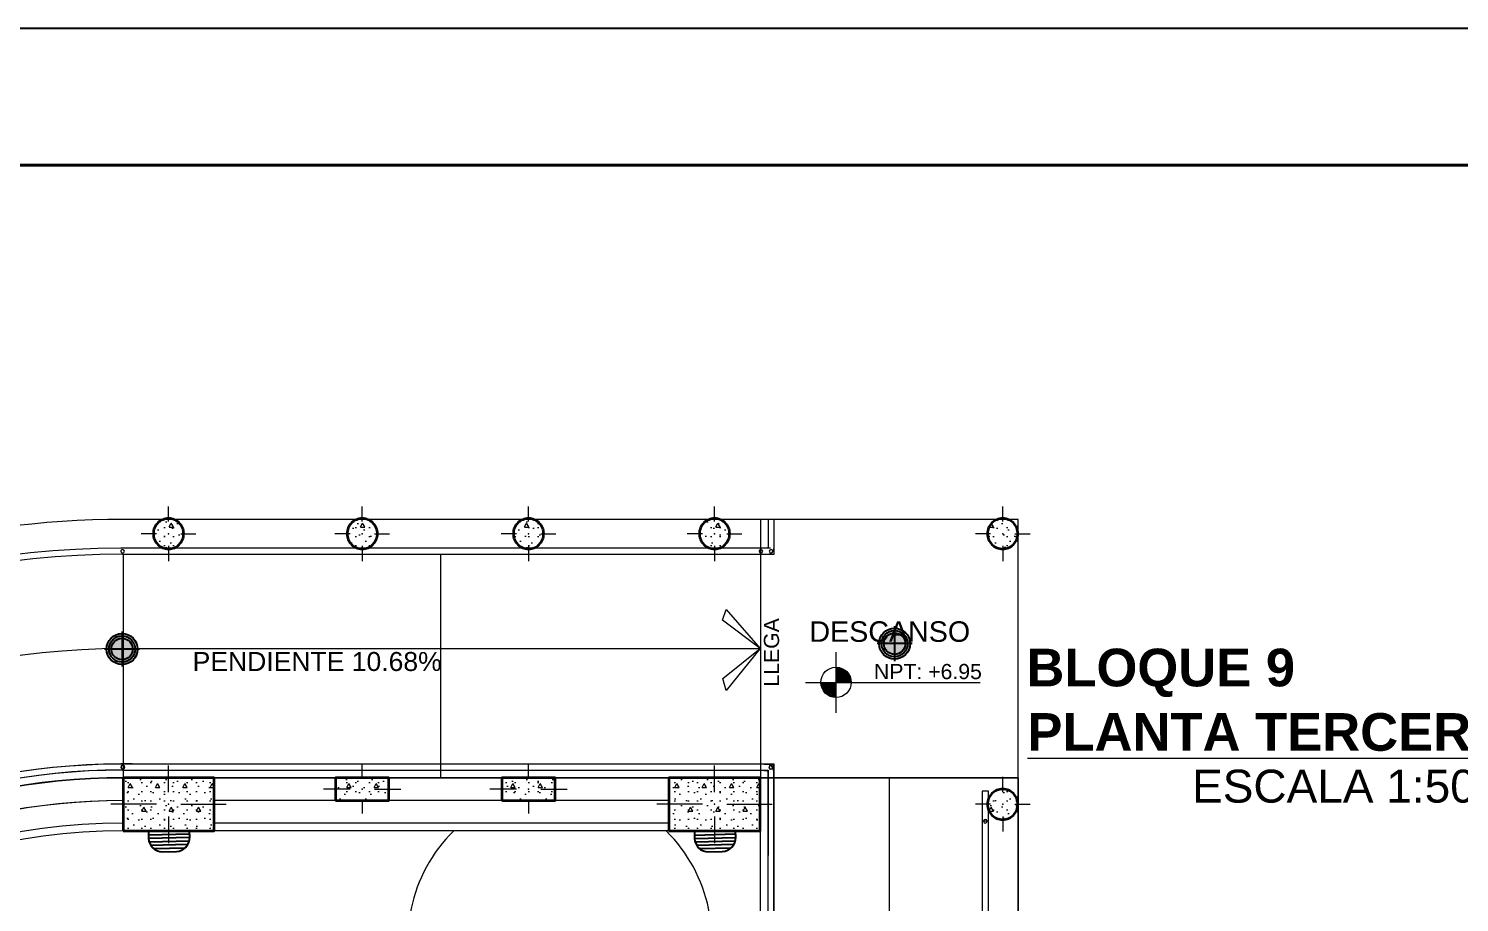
# Model space of a CAD drawing. Header units: feet. Extents: x 2 to 125, y -24 to 93.
# Drawn here: x 81.52 to 90.94, y 52.22 to 57.97 of the extents above; entities that cross this region are included whole.
import ezdxf

# ---------------------------------------------------------------- set-up
doc = ezdxf.new("R2010")
doc.units = ezdxf.units.FT
doc.header["$MEASUREMENT"] = 0
doc.set_wipeout_variables(frame=1)
doc.linetypes.add('HIDDEN2', pattern=[0.1875, 0.125, -0.0625])
doc.linetypes.add('Wipeout_Contour', pattern=[1, 0, -1])
for name, color, linetype in [('ALUMBRADO', 1, 'Continuous'), ('Dimensioning - General', 7, 'Continuous'), ('Structural - Bearing', 7, 'Continuous')]:
    doc.layers.add(name, color=color, linetype=linetype)
for name, color, linetype, lineweight in [('Annotation - Text_Pen_No__1', 7, 'Continuous', 13), ('Drawing & Figure_Pen_No__1', 7, 'Continuous', 13), ('Drawing & Figure_Pen_No__122', 9, 'Continuous', 13), ('Interior - Furniture _Pen_No__1', 7, 'Continuous', 13), ('Interior - Stair & Railing_Pen_No__1', 7, 'Continuous', 13), ('Interior - Stair & Railing_Pen_No__122', 9, 'Continuous', 13), ('Structural - Bearing_Pen_No__122', 9, 'Continuous', 13), ('Structural - Bearing_Pen_No__21', 7, 'Continuous', 35), ('TOMACORRIENTE', 5, 'HIDDEN2', 30)]:
    doc.layers.add(name, color=color, linetype=linetype, lineweight=lineweight)
for name, color, linetype, lineweight, true_color in [('Annotation - Text_Pen_No__167', 7, 'Continuous', 13, 0x6a6a6a), ('Dimensioning - General_Pen_No__167', 7, 'Continuous', 13, 0x6a6a6a), ('Drawing & Figure_Pen_No__167', 7, 'Continuous', 13, 0x6a6a6a), ('Structural - Bearing_Pen_No__167', 7, 'Continuous', 13, 0x6a6a6a)]:
    doc.layers.add(name, color=color, linetype=linetype, lineweight=lineweight, true_color=true_color)
doc.styles.add('GENERATED_STYLE_1', font='arial.ttf')
doc.styles.add('GENERATED_STYLE_2', font='arialbd.ttf')
pattern_1 = [(0, (34.1127, 49.8555), (0, 0.3117692), [0.03, -0.15]), (0, (34.2027, 50.01138), (0, 0.3117692), [0.03, -0.15]), (60, (34.1127, 49.8555), (-0.27, 0.1558846), [0.03, -0.15]), (60, (34.2927, 49.8555), (-0.27, 0.1558846), [0.03, -0.15]), (120, (34.1427, 49.8555), (0.27, 0.1558846), [0.03, -0.15]), (120, (34.3227, 49.8555), (0.27, 0.1558846), [0.03, -0.15]), (0, (34.11271, 49.8855), (0, 0.06), [0, -0.06, 0, -0.09]), (45, (34.14271, 49.8855), (-0.04242641, 0.04242641), [0, -0.045, 0, -0.075])]

# ---------------------------------------------------------------- blocks, each defined once
blk = doc.blocks.new('Level Dimension_8', base_point=(52.7225, 3.8095))
at = {"layer": 'Dimensioning - General_Pen_No__167', "linetype": 'Continuous', "lineweight": 13, "true_color": 0x6a6a6a}
for points in [[(52.7225, 3.8095), (52.8225, 3.8095), (52.8149, 3.8478), (52.7933, 3.8802), (52.7608, 3.9019), (52.7225, 3.9095)], [(52.7225, 3.8095), (52.6225, 3.8095), (52.6302, 3.7712), (52.6518, 3.7388), (52.6843, 3.7171), (52.7225, 3.7095)]]:
    blk.add_hatch(color=251, dxfattribs=at).paths.add_polyline_path(points)
at = {"layer": 'Dimensioning - General_Pen_No__167', "color": 251, "linetype": 'Continuous', "lineweight": 13, "true_color": 0x6a6a6a}
for p, q in [((52.7225, 3.6095), (52.7225, 4.0095)), ((52.5225, 3.8095), (53.6711, 3.8095))]:
    blk.add_line(p, q, dxfattribs=at)
blk.add_circle((52.7225, 3.8095), 0.1, dxfattribs=at)
at = {"layer": 'Dimensioning - General_Pen_No__167', "color": 251, "lineweight": 13, "true_color": 0x6a6a6a, "insert": (52.9725, 3.8295), "char_height": 0.1, "attachment_point": 7, "style": 'GENERATED_STYLE_1'}
blk.add_mtext('\\A1;NPT: +6.95', dxfattribs=at)
blk = doc.blocks.new('LED PASILLO')
at = {"layer": 'ALUMBRADO'}
h = blk.add_hatch(color=202, dxfattribs=at)
h.dxf.hatch_style = 1
edge = h.paths.add_edge_path()
edge.add_line((0, 0.138), (0, -0.138))
edge.add_line((-0.138, 0), (0.138, 0))
edge = h.paths.add_edge_path()
edge.add_line((0, 0), (0, 0.085))
edge.add_arc((0, 0), 0.0845, 90, 180)
edge.add_line((-0.085, 0), (0, 0))
edge = h.paths.add_edge_path()
edge.add_line((0.085, 0), (0, 0))
edge.add_line((0, 0), (0, -0.085))
edge.add_arc((0, 0), 0.0845, 270, 360)
at = {"layer": 'ALUMBRADO', "color": 202}
for points in [[(0, 0.138), (0, -0.138)], [(-0.138, 0), (0.138, 0)]]:
    blk.add_lwpolyline(points, dxfattribs=at)
for radius in [0.122, 0.103, 0.0845]:
    blk.add_circle((0, 0), radius, dxfattribs=at)
blk = doc.blocks.new('LUM PARED 20 W')
at = {"layer": 'ALUMBRADO', "color": 6}
blk.add_lwpolyline([(-0.05, -0.15), (0.05, -0.15, 0.414214), (0.15, -0.05), (0.15, 0), (-0.15, 0), (-0.15, -0.05, 0.414214)], format="xyb", close=True, dxfattribs=at)
for points in [[(-0.15, -0.025), (0.15, -0.025)], [(-0.15, -0.05), (0.15, -0.05)], [(-0.147, -0.075), (0.147, -0.075)], [(-0.137, -0.1), (0.137, -0.1)], [(-0.116, -0.125), (0.116, -0.125)]]:
    blk.add_lwpolyline(points, dxfattribs=at)

msp = doc.modelspace()

# ---------------------------------------------------------------- hatches: boundary and pattern name
at = {"layer": 'Structural - Bearing_Pen_No__122', "linetype": 'Continuous', "lineweight": 13}
h = msp.add_hatch(dxfattribs=at)
h.set_pattern_fill('STRUCTURAL_CONCRETE', color=9, style=0, pattern_type=2)
h.set_pattern_definition(pattern_1)
h.paths.add_polyline_path([(82.3397, 54.6439, 0.414214), (82.4397, 54.5439, 0.414214), (82.5397, 54.6439, 0.414214), (82.4397, 54.7439, 0.414214)])
h = msp.add_hatch(dxfattribs=at)
h.set_pattern_fill('STRUCTURAL_CONCRETE', color=9, style=0, pattern_type=2)
h.set_pattern_definition(pattern_1)
h.paths.add_polyline_path([(83.6153, 54.6439, 0.414214), (83.7153, 54.5439, 0.414214), (83.8153, 54.6439, 0.414214), (83.7153, 54.7439, 0.414214)])
h = msp.add_hatch(dxfattribs=at)
h.set_pattern_fill('STRUCTURAL_CONCRETE', color=9, style=0, pattern_type=2)
h.set_pattern_definition(pattern_1)
h.paths.add_polyline_path([(84.7103, 54.6439, 0.414214), (84.8103, 54.5439, 0.414214), (84.9103, 54.6439, 0.414214), (84.8103, 54.7439, 0.414214)])
h = msp.add_hatch(dxfattribs=at)
h.set_pattern_fill('STRUCTURAL_CONCRETE', color=9, style=0, pattern_type=2)
h.set_pattern_definition(pattern_1)
h.paths.add_polyline_path([(85.9353, 54.6439, 0.414214), (86.0353, 54.5439, 0.414214), (86.1353, 54.6439, 0.414214), (86.0353, 54.7439, 0.414214)])
h = msp.add_hatch(dxfattribs=at)
h.set_pattern_fill('STRUCTURAL_CONCRETE', color=9, style=0, pattern_type=2)
h.set_pattern_definition(pattern_1)
h.paths.add_polyline_path([(87.8328, 54.6439, 0.414214), (87.9328, 54.5439, 0.414214), (88.0328, 54.6439, 0.414214), (87.9328, 54.7439, 0.414214)])
h = msp.add_hatch(dxfattribs=at)
h.set_pattern_fill('STRUCTURAL_CONCRETE', color=9, style=0, pattern_type=2)
h.set_pattern_definition(pattern_1)
h.paths.add_polyline_path([(87.8328, 52.8624, 0.414214), (87.9328, 52.7624, 0.414214), (88.0328, 52.8624, 0.414214), (87.9328, 52.9624, 0.414214)])

# ---------------------------------------------------------------- linework, layer by layer
msp.add_lwpolyline([(71.7929, 27.4691), (114.7929, 27.4691), (114.7929, 57.9691), (71.7929, 57.9691)], close=True)
msp.add_lwpolyline([(71.7929, 27.4691), (114.7929, 27.4691), (114.7929, 57.9691), (71.7929, 57.9691)], close=True)
at = {"lineweight": 40}
msp.add_lwpolyline([(72.6929, 28.3691), (113.8929, 28.3691), (113.8929, 57.0691), (72.6929, 57.0691)], close=True, dxfattribs=at)
at = {"layer": 'Drawing & Figure_Pen_No__1', "color": 7, "linetype": 'Continuous', "lineweight": 13}
msp.add_lwpolyline([(88.0353, 54.7374), (82.1407, 54.7374, 1.000452), (82.1407, 42.6874), (88.0353, 42.6874)], format="xyb", close=True, dxfattribs=at)
at = {"layer": 'Drawing & Figure_Pen_No__122', "color": 9, "linetype": 'Continuous', "lineweight": 13}
msp.add_arc((85.0169, 51.9726), 1, 134.37614, 45.62386, dxfattribs=at)
at = {"layer": 'Drawing & Figure_Pen_No__167', "color": 251, "linetype": 'Continuous', "lineweight": 13, "true_color": 0x6a6a6a}
for p, q in [((82.1412, 54.5081), (82.1403, 53.0374)), ((84.2315, 54.5081), (84.2315, 53.0374)), ((82.1353, 53.8874), (86.3353, 53.8874)), ((87.1853, 53.0374), (87.1853, 44.3874))]:
    msp.add_line(p, q, dxfattribs=at)
msp.add_arc((82.1577, 48.7124), 5.1751, 90.24761, 269.80078, dxfattribs=at)
at = {"layer": 'Interior - Furniture _Pen_No__1', "color": 7, "linetype": 'Continuous', "lineweight": 13}
for p, q in [((88.0353, 53.0374), (86.3353, 53.0374)), ((86.3353, 53.0374), (86.3353, 44.3874)), ((88.0353, 53.0374), (88.0353, 44.3874))]:
    msp.add_line(p, q, dxfattribs=at)
at = {"layer": 'Interior - Stair & Railing_Pen_No__1', "color": 7, "linetype": 'Continuous', "lineweight": 13}
for p, q in [((82.1374, 54.5481), (82.1249, 54.548)), ((82.1625, 54.5481), (82.1375, 54.5481)), ((82.1875, 54.5481), (82.1625, 54.5481)), ((82.2, 54.5481), (82.1875, 54.5481)), ((86.3653, 54.5481), (82.2, 54.5481))]:
    msp.add_line(p, q, dxfattribs=at)
msp.add_lwpolyline([(85.7353, 44.5374), (84.6353, 44.5374), (82.1393, 44.536, -1), (82.1393, 52.8888), (86.3353, 52.8888), (86.3353, 53.0374), (82.1403, 53.0374, 0.414993), (77.8153, 48.7124, 0.413351), (82.1403, 44.3874), (85.7353, 44.3874)], format="xyb", close=True, dxfattribs=at)
msp.add_arc((82.138, 48.7166), 5.8315, 90.12888, 269.40029, dxfattribs=at)
at = {"layer": 'Interior - Stair & Railing_Pen_No__122', "color": 9, "linetype": 'Continuous', "lineweight": 13}
for p, q in [((86.3874, 54.7374), (86.3874, 54.5929)), ((86.3874, 54.7374), (86.3874, 54.5929)), ((86.3874, 54.7374), (86.3874, 54.5929)), ((86.4274, 54.7374), (86.3874, 54.7374)), ((86.3874, 54.7374), (86.3874, 54.5965)), ((86.4274, 54.7374), (86.3874, 54.7374)), ((86.4274, 54.5929), (86.4274, 54.7374)), ((86.4274, 54.5929), (86.4274, 54.7374)), ((86.4274, 54.5929), (86.4274, 54.7374)), ((86.4274, 54.5965), (86.4274, 54.7374)), ((86.3874, 54.5548), (86.387, 54.5522)), ((86.3874, 54.5965), (86.3874, 54.58)), ((86.3874, 54.5929), (86.3874, 54.58)), ((86.3874, 54.5929), (86.3874, 54.58)), ((86.3874, 54.5929), (86.3874, 54.58)), ((86.3874, 54.58), (86.3874, 54.5762)), ((86.3874, 54.58), (86.3874, 54.5762)), ((86.3874, 54.58), (86.3874, 54.5762)), ((86.3874, 54.58), (86.3874, 54.5762)), ((86.3874, 54.5762), (86.3874, 54.554)), ((86.3874, 54.5762), (86.3874, 54.554)), ((86.3874, 54.5762), (86.3874, 54.554)), ((86.3874, 54.5762), (86.3874, 54.5548)), ((86.3874, 54.5548), (86.3874, 54.5548)), ((86.3874, 54.554), (86.3874, 54.5481)), ((86.3874, 54.554), (86.3874, 54.5481)), ((86.3874, 54.554), (86.3874, 54.5481)), ((86.4274, 54.58), (86.4274, 54.5965)), ((86.4274, 54.58), (86.4274, 54.5929)), ((86.4274, 54.58), (86.4274, 54.5929)), ((86.4274, 54.58), (86.4274, 54.5929)), ((86.4274, 54.5762), (86.4274, 54.58)), ((86.4274, 54.5762), (86.4274, 54.58)), ((86.4274, 54.5762), (86.4274, 54.58)), ((86.4274, 54.5762), (86.4274, 54.58)), ((86.4274, 54.554), (86.4274, 54.5762)), ((86.4274, 54.554), (86.4274, 54.5762)), ((86.4274, 54.554), (86.4274, 54.5762)), ((86.4274, 54.5521), (86.4274, 54.5762)), ((86.4274, 54.5081), (86.4274, 54.554)), ((86.4274, 54.5081), (86.4274, 54.554)), ((86.4274, 54.5081), (86.4274, 54.554)), ((82.1374, 54.5481), (82.1249, 54.5481)), ((82.1249, 54.5481), (82.1249, 54.5481)), ((82.1374, 54.5481), (82.1249, 54.5481)), ((82.1249, 54.5481), (82.1249, 54.5481)), ((82.1374, 54.5481), (82.1249, 54.5481)), ((82.1249, 54.5481), (82.1249, 54.5481)), ((82.1374, 54.5481), (82.1249, 54.5481)), ((82.1249, 54.5481), (82.1249, 54.5481)), ((82.1374, 54.5481), (82.1249, 54.548)), ((82.1374, 54.5481), (82.1249, 54.548)), ((82.1374, 54.5481), (82.1249, 54.548)), ((82.1249, 54.548), (82.1249, 54.548)), ((82.1249, 54.548), (82.1249, 54.548)), ((82.1249, 54.548), (82.1249, 54.548)), ((82.1624, 54.5481), (82.1374, 54.5481)), ((82.1624, 54.5481), (82.1374, 54.5481)), ((82.1624, 54.5481), (82.1374, 54.5481)), ((82.1624, 54.5481), (82.1374, 54.5481)), ((82.1375, 54.5481), (82.1374, 54.5481)), ((82.1375, 54.5481), (82.1374, 54.5481)), ((82.1375, 54.5481), (82.1374, 54.5481)), ((82.1375, 54.5481), (82.1374, 54.5481)), ((82.1374, 54.5081), (82.1624, 54.5081)), ((82.1374, 54.5081), (82.1624, 54.5081)), ((82.1374, 54.5081), (82.1624, 54.5081)), ((82.1374, 54.5081), (82.1624, 54.5081)), ((82.1625, 54.5481), (82.1375, 54.5481)), ((82.1625, 54.5481), (82.1375, 54.5481)), ((82.1625, 54.5481), (82.1375, 54.5481)), ((82.1376, 54.5081), (82.1376, 54.5081)), ((82.1376, 54.5081), (82.1625, 54.5081)), ((82.1376, 54.5081), (82.1376, 54.5081)), ((82.1376, 54.5081), (82.1625, 54.5081)), ((82.1376, 54.5081), (82.1376, 54.5081)), ((82.1376, 54.5081), (82.1625, 54.5081)), ((82.1376, 54.5081), (82.1376, 54.5081)), ((82.1376, 54.5081), (82.1625, 54.5081)), ((82.1874, 54.5481), (82.1624, 54.5481)), ((82.1874, 54.5481), (82.1624, 54.5481)), ((82.1874, 54.5481), (82.1624, 54.5481)), ((82.1874, 54.5481), (82.1624, 54.5481)), ((82.1624, 54.5081), (82.1874, 54.5081)), ((82.1624, 54.5081), (82.1874, 54.5081)), ((82.1624, 54.5081), (82.1874, 54.5081)), ((82.1624, 54.5081), (82.1874, 54.5081)), ((82.1875, 54.5481), (82.1625, 54.5481)), ((82.1875, 54.5481), (82.1625, 54.5481)), ((82.1875, 54.5481), (82.1625, 54.5481)), ((82.1625, 54.5081), (82.1875, 54.5081)), ((82.1625, 54.5081), (82.1875, 54.5081)), ((82.1625, 54.5081), (82.1875, 54.5081)), ((82.1625, 54.5081), (82.1875, 54.5081)), ((82.1999, 54.5481), (82.1874, 54.5481)), ((82.1999, 54.5481), (82.1874, 54.5481)), ((82.1999, 54.5481), (82.1874, 54.5481)), ((82.1999, 54.5481), (82.1874, 54.5481)), ((82.1874, 54.5081), (82.1999, 54.5081)), ((82.1874, 54.5081), (82.1999, 54.5081)), ((82.1874, 54.5081), (82.1999, 54.5081)), ((82.1874, 54.5081), (82.1999, 54.5081)), ((82.2, 54.5481), (82.1875, 54.5481)), ((82.2, 54.5481), (82.1875, 54.5481)), ((82.2, 54.5481), (82.1875, 54.5481)), ((82.1875, 54.5481), (82.1875, 54.5481)), ((82.1875, 54.5081), (82.2, 54.5081)), ((82.1875, 54.5081), (82.2, 54.5081)), ((82.1875, 54.5081), (82.2, 54.5081)), ((82.1875, 54.5081), (82.1875, 54.5081)), ((82.1875, 54.5081), (82.2, 54.5081)), ((86.3277, 54.5481), (82.1999, 54.5481)), ((86.3277, 54.5481), (82.1999, 54.5481)), ((86.3277, 54.5481), (82.1999, 54.5481)), ((86.325, 54.5481), (82.1999, 54.5481)), ((82.1999, 54.5081), (86.3277, 54.5081)), ((82.1999, 54.5081), (86.3277, 54.5081)), ((82.1999, 54.5081), (86.3277, 54.5081)), ((82.1999, 54.5081), (86.325, 54.5081)), ((86.3874, 54.5481), (82.2, 54.5481)), ((86.3874, 54.5481), (82.2, 54.5481)), ((86.3874, 54.5481), (82.2, 54.5481)), ((82.2, 54.5081), (86.3944, 54.5081)), ((82.2, 54.5081), (86.3944, 54.5081)), ((82.2, 54.5081), (86.3944, 54.5081)), ((82.2, 54.5081), (86.3653, 54.5081)), ((86.338, 54.5481), (86.325, 54.5481)), ((86.325, 54.5081), (86.338, 54.5081)), ((86.3402, 54.5481), (86.3277, 54.5481)), ((86.3402, 54.5481), (86.3277, 54.5481)), ((86.3402, 54.5481), (86.3277, 54.5481)), ((86.3277, 54.5081), (86.3402, 54.5081)), ((86.3277, 54.5081), (86.3402, 54.5081)), ((86.3277, 54.5081), (86.3402, 54.5081)), ((86.3423, 54.5481), (86.338, 54.5481)), ((86.338, 54.5081), (86.3423, 54.5081)), ((86.3652, 54.5481), (86.3402, 54.5481)), ((86.3652, 54.5481), (86.3402, 54.5481)), ((86.3652, 54.5481), (86.3402, 54.5481)), ((86.3402, 54.5081), (86.3652, 54.5081)), ((86.3402, 54.5081), (86.3652, 54.5081)), ((86.3402, 54.5081), (86.3652, 54.5081)), ((86.3641, 54.5481), (86.3423, 54.5481)), ((86.3423, 54.5081), (86.3641, 54.5081)), ((86.3902, 54.5481), (86.3641, 54.5481)), ((86.3641, 54.5081), (86.3902, 54.5081)), ((86.3902, 54.5481), (86.3652, 54.5481)), ((86.3902, 54.5481), (86.3652, 54.5481)), ((86.3902, 54.5481), (86.3652, 54.5481)), ((86.3652, 54.5081), (86.3902, 54.5081)), ((86.3652, 54.5081), (86.3902, 54.5081)), ((86.3652, 54.5081), (86.3902, 54.5081)), ((86.3805, 54.5481), (86.3653, 54.5481)), ((86.3653, 54.5081), (86.3819, 54.5081)), ((86.3832, 54.5484), (86.3805, 54.5481)), ((86.3819, 54.5081), (86.3832, 54.5081)), ((86.3845, 54.549), (86.3832, 54.5484)), ((86.3832, 54.5081), (86.3937, 54.5095)), ((86.3857, 54.5498), (86.3845, 54.549)), ((86.3865, 54.551), (86.3857, 54.5498)), ((86.387, 54.5522), (86.3865, 54.551)), ((86.4027, 54.5481), (86.3902, 54.5481)), ((86.4027, 54.5481), (86.3902, 54.5481)), ((86.4027, 54.5481), (86.3902, 54.5481)), ((86.4032, 54.5481), (86.3902, 54.5481)), ((86.3902, 54.5081), (86.4027, 54.5081)), ((86.3902, 54.5081), (86.4027, 54.5081)), ((86.3902, 54.5081), (86.4027, 54.5081)), ((86.3902, 54.5081), (86.4032, 54.5081)), ((86.3937, 54.5095), (86.4047, 54.514)), ((86.3944, 54.5081), (86.4074, 54.5081)), ((86.3944, 54.5081), (86.4074, 54.5081)), ((86.3944, 54.5081), (86.4074, 54.5081)), ((86.4047, 54.514), (86.4141, 54.5212)), ((86.4074, 54.5081), (86.4274, 54.5081)), ((86.4074, 54.5081), (86.4274, 54.5081)), ((86.4074, 54.5081), (86.4274, 54.5081)), ((86.4141, 54.5212), (86.4214, 54.5307)), ((86.4214, 54.5307), (86.4249, 54.5391)), ((86.4249, 54.5391), (86.426, 54.5417)), ((86.426, 54.5417), (86.4274, 54.5521)), ((82.1374, 53.128), (82.1249, 53.128)), ((82.1249, 53.128), (82.1249, 53.128)), ((82.1374, 53.128), (82.1249, 53.128)), ((82.1249, 53.128), (82.1249, 53.128)), ((82.1374, 53.128), (82.1249, 53.128)), ((82.1249, 53.128), (82.1249, 53.128)), ((82.1374, 53.128), (82.1249, 53.128)), ((82.1249, 53.128), (82.1249, 53.128)), ((82.1403, 53.1274), (82.1278, 53.1274)), ((82.1278, 53.1274), (82.1278, 53.1274)), ((82.1403, 53.1274), (82.1278, 53.1274)), ((82.1278, 53.1274), (82.1278, 53.1274)), ((82.1403, 53.1274), (82.1278, 53.1274)), ((82.1278, 53.1274), (82.1278, 53.1274)), ((82.1403, 53.1274), (82.1278, 53.1274)), ((82.1278, 53.1274), (82.1278, 53.1274)), ((82.1624, 53.128), (82.1374, 53.128)), ((82.1374, 53.128), (82.1374, 53.128)), ((82.1624, 53.128), (82.1374, 53.128)), ((82.1374, 53.128), (82.1374, 53.128)), ((82.1624, 53.128), (82.1374, 53.128)), ((82.1374, 53.128), (82.1374, 53.128)), ((82.1624, 53.128), (82.1374, 53.128)), ((82.1374, 53.128), (82.1374, 53.128)), ((82.1374, 53.088), (82.1374, 53.088)), ((82.1374, 53.088), (82.1624, 53.088)), ((82.1374, 53.088), (82.1374, 53.088)), ((82.1374, 53.088), (82.1624, 53.088)), ((82.1374, 53.088), (82.1374, 53.088)), ((82.1374, 53.088), (82.1624, 53.088)), ((82.1374, 53.088), (82.1374, 53.088)), ((82.1374, 53.088), (82.1624, 53.088)), ((82.1653, 53.1274), (82.1403, 53.1274)), ((82.1403, 53.1274), (82.1403, 53.1274)), ((82.1653, 53.1274), (82.1403, 53.1274)), ((82.1403, 53.1274), (82.1403, 53.1274)), ((82.1653, 53.1274), (82.1403, 53.1274)), ((82.1403, 53.1274), (82.1403, 53.1274)), ((82.1653, 53.1274), (82.1403, 53.1274)), ((82.1403, 53.1274), (82.1403, 53.1274)), ((82.1403, 53.0874), (82.1403, 53.0874)), ((82.1403, 53.0874), (82.1403, 53.0874)), ((82.1403, 53.0874), (82.1653, 53.0874)), ((82.1403, 53.0874), (82.1403, 53.0874)), ((82.1403, 53.0874), (82.1403, 53.0874)), ((82.1403, 53.0874), (82.1653, 53.0874)), ((82.1403, 53.0874), (82.1403, 53.0874)), ((82.1403, 53.0874), (82.1403, 53.0874)), ((82.1403, 53.0874), (82.1653, 53.0874)), ((82.1403, 53.0874), (82.1403, 53.0874)), ((82.1403, 53.0874), (82.1403, 53.0874)), ((82.1403, 53.0874), (82.1653, 53.0874)), ((82.1874, 53.128), (82.1624, 53.128)), ((82.1874, 53.128), (82.1624, 53.128)), ((82.1874, 53.128), (82.1624, 53.128)), ((82.1874, 53.128), (82.1624, 53.128)), ((82.1624, 53.088), (82.1874, 53.088)), ((82.1624, 53.088), (82.1874, 53.088)), ((82.1624, 53.088), (82.1874, 53.088)), ((82.1624, 53.088), (82.1874, 53.088)), ((82.1903, 53.1274), (82.1653, 53.1274)), ((82.1903, 53.1274), (82.1653, 53.1274)), ((82.1903, 53.1274), (82.1653, 53.1274)), ((82.1903, 53.1274), (82.1653, 53.1274)), ((82.1653, 53.0874), (82.1903, 53.0874)), ((82.1653, 53.0874), (82.1903, 53.0874)), ((82.1653, 53.0874), (82.1903, 53.0874)), ((82.1653, 53.0874), (82.1903, 53.0874)), ((82.1999, 53.128), (82.1874, 53.128)), ((82.1999, 53.128), (82.1874, 53.128)), ((82.1999, 53.128), (82.1874, 53.128)), ((82.1999, 53.128), (82.1874, 53.128)), ((82.1874, 53.088), (82.1999, 53.088)), ((82.1874, 53.088), (82.1999, 53.088)), ((82.1874, 53.088), (82.1999, 53.088)), ((82.1874, 53.088), (82.1999, 53.088)), ((82.2028, 53.1274), (82.1903, 53.1274)), ((82.2028, 53.1274), (82.1903, 53.1274)), ((82.2028, 53.1274), (82.1903, 53.1274)), ((82.2028, 53.1274), (82.1903, 53.1274)), ((82.1903, 53.0874), (82.2028, 53.0874)), ((82.1903, 53.0874), (82.2028, 53.0874)), ((82.1903, 53.0874), (82.2028, 53.0874)), ((82.1903, 53.0874), (82.2028, 53.0874)), ((86.3918, 53.1252), (82.1999, 53.128)), ((86.3918, 53.1252), (82.1999, 53.128)), ((86.3918, 53.1252), (82.1999, 53.128)), ((86.3622, 53.1253), (82.1999, 53.128)), ((82.1999, 53.088), (86.3853, 53.0852)), ((82.1999, 53.088), (86.3853, 53.0852)), ((82.1999, 53.088), (86.3853, 53.0852)), ((82.1999, 53.088), (86.3622, 53.0853)), ((86.394, 53.1274), (82.2028, 53.1274)), ((86.394, 53.1274), (82.2028, 53.1274)), ((86.394, 53.1274), (82.2028, 53.1274)), ((86.3645, 53.1274), (82.2028, 53.1274)), ((82.2028, 53.0874), (86.3874, 53.0874)), ((82.2028, 53.0874), (86.3874, 53.0874)), ((82.2028, 53.0874), (86.3874, 53.0874)), ((82.2028, 53.0874), (86.3645, 53.0874)), ((86.3794, 53.1252), (86.3622, 53.1253)), ((86.3622, 53.0853), (86.3781, 53.0852)), ((86.3816, 53.1274), (86.3645, 53.1274)), ((86.3645, 53.0874), (86.3803, 53.0874)), ((86.3781, 53.0852), (86.3808, 53.0849)), ((86.3807, 53.1252), (86.3794, 53.1252)), ((86.3803, 53.0874), (86.383, 53.087)), ((86.3912, 53.1238), (86.3807, 53.1252)), ((86.3808, 53.0849), (86.3823, 53.0843)), ((86.3829, 53.1274), (86.3816, 53.1274)), ((86.3823, 53.0843), (86.3835, 53.0834)), ((86.3934, 53.126), (86.3829, 53.1274)), ((86.383, 53.087), (86.3844, 53.0864)), ((86.3835, 53.0834), (86.384, 53.0828)), ((86.384, 53.0828), (86.3844, 53.0822)), ((86.3844, 53.0864), (86.3856, 53.0855)), ((86.3844, 53.0822), (86.3849, 53.0809)), ((86.3849, 53.0809), (86.3853, 53.0783)), ((86.3853, 53.0852), (86.3853, 53.0782)), ((86.3853, 53.0852), (86.3853, 53.0782)), ((86.3853, 53.0852), (86.3853, 53.0782)), ((86.3853, 53.0783), (86.3853, 53.0592)), ((86.3853, 53.0782), (86.3853, 53.0592)), ((86.3853, 53.0782), (86.3853, 53.0592)), ((86.3853, 53.0782), (86.3853, 53.0592)), ((86.3853, 53.0592), (86.3853, 53.0512)), ((86.3853, 53.0592), (86.3853, 53.0512)), ((86.3853, 53.0592), (86.3853, 53.0512)), ((86.3853, 53.0592), (86.3853, 53.0512)), ((86.3853, 53.0512), (86.3853, 53.0377)), ((86.3853, 53.0512), (86.3853, 53.0377)), ((86.3853, 53.0512), (86.3853, 53.0377)), ((86.3853, 53.0512), (86.3853, 53.034)), ((86.3856, 53.0855), (86.386, 53.085)), ((86.386, 53.085), (86.3865, 53.0844)), ((86.3865, 53.0844), (86.387, 53.0831)), ((86.387, 53.0831), (86.3874, 53.0805)), ((86.3874, 53.0874), (86.3874, 53.0806)), ((86.3874, 53.0874), (86.3874, 53.0806)), ((86.3874, 53.0874), (86.3874, 53.0806)), ((86.3874, 53.0806), (86.3874, 53.061)), ((86.3874, 53.0806), (86.3874, 53.061)), ((86.3874, 53.0806), (86.3874, 53.061)), ((86.3874, 53.0805), (86.3874, 53.061)), ((86.3874, 53.061), (86.3874, 53.0537)), ((86.3874, 53.061), (86.3874, 53.0537)), ((86.3874, 53.061), (86.3874, 53.0537)), ((86.3874, 53.061), (86.3874, 53.0537)), ((86.3874, 53.0537), (86.3874, 53.0403)), ((86.3874, 53.0537), (86.3874, 53.0403)), ((86.3874, 53.0537), (86.3874, 53.0403)), ((86.3874, 53.0537), (86.3874, 53.0367)), ((86.4023, 53.1193), (86.3912, 53.1238)), ((86.4053, 53.1252), (86.3918, 53.1252)), ((86.4053, 53.1252), (86.3918, 53.1252)), ((86.4053, 53.1252), (86.3918, 53.1252)), ((86.4045, 53.1214), (86.3934, 53.126)), ((86.4074, 53.1274), (86.394, 53.1274)), ((86.4074, 53.1274), (86.394, 53.1274)), ((86.4074, 53.1274), (86.394, 53.1274)), ((86.4118, 53.1121), (86.4023, 53.1193)), ((86.414, 53.1142), (86.4045, 53.1214)), ((86.4253, 53.1252), (86.4053, 53.1252)), ((86.4253, 53.1252), (86.4053, 53.1252)), ((86.4253, 53.1252), (86.4053, 53.1252)), ((86.4274, 53.1274), (86.4074, 53.1274)), ((86.4274, 53.1274), (86.4074, 53.1274)), ((86.4274, 53.1274), (86.4074, 53.1274)), ((86.4192, 53.1026), (86.4118, 53.1121)), ((86.4213, 53.1048), (86.414, 53.1142)), ((86.4239, 53.0916), (86.4192, 53.1026)), ((86.426, 53.0937), (86.4213, 53.1048)), ((86.4243, 53.0882), (86.4239, 53.0916)), ((86.4253, 53.081), (86.4243, 53.0882)), ((86.4253, 53.0782), (86.4253, 53.1252)), ((86.4253, 53.0782), (86.4253, 53.1252)), ((86.4253, 53.0782), (86.4253, 53.1252)), ((86.4253, 53.0592), (86.4253, 53.081)), ((86.4253, 53.0592), (86.4253, 53.0782)), ((86.4253, 53.0592), (86.4253, 53.0782)), ((86.4253, 53.0592), (86.4253, 53.0782)), ((86.4253, 53.0512), (86.4253, 53.0592)), ((86.4253, 53.0512), (86.4253, 53.0592)), ((86.4253, 53.0512), (86.4253, 53.0592)), ((86.4253, 53.0512), (86.4253, 53.0592)), ((86.4253, 53.0377), (86.4253, 53.0512)), ((86.4253, 53.0377), (86.4253, 53.0512)), ((86.4253, 53.0377), (86.4253, 53.0512)), ((86.4253, 53.034), (86.4253, 53.0512)), ((86.4264, 53.0905), (86.426, 53.0937)), ((86.4274, 53.0832), (86.4264, 53.0905)), ((86.4274, 53.0805), (86.4274, 53.1274)), ((86.4274, 53.0805), (86.4274, 53.1274)), ((86.4274, 53.0805), (86.4274, 53.1274)), ((86.4274, 53.061), (86.4274, 53.0832)), ((86.4274, 53.061), (86.4274, 53.0805)), ((86.4274, 53.061), (86.4274, 53.0805)), ((86.4274, 53.061), (86.4274, 53.0805)), ((86.4274, 53.0537), (86.4274, 53.061)), ((86.4274, 53.0537), (86.4274, 53.061)), ((86.4274, 53.0537), (86.4274, 53.061)), ((86.4274, 53.0537), (86.4274, 53.061)), ((86.4274, 53.0403), (86.4274, 53.0537)), ((86.4274, 53.0403), (86.4274, 53.0537)), ((86.4274, 53.0403), (86.4274, 53.0537)), ((86.4274, 53.0366), (86.4274, 53.0537)), ((86.3874, 53.0403), (86.3853, 44.3374)), ((86.3874, 53.0403), (86.3853, 44.3374)), ((86.3874, 53.0403), (86.3853, 44.3374)), ((86.3853, 53.0377), (86.3853, 46.9124)), ((86.3853, 53.0377), (86.3853, 46.9124)), ((86.3853, 53.0377), (86.3853, 46.9124)), ((86.3874, 53.0367), (86.3853, 44.3594)), ((86.3853, 53.034), (86.3853, 46.9124)), ((86.4253, 44.3303), (86.4274, 53.0403)), ((86.4253, 44.3303), (86.4274, 53.0403)), ((86.4253, 44.3303), (86.4274, 53.0403)), ((86.4253, 46.9124), (86.4253, 53.0377)), ((86.4253, 46.9124), (86.4253, 53.0377)), ((86.4253, 46.9124), (86.4253, 53.0377)), ((86.4253, 44.3594), (86.4274, 53.0366)), ((86.4253, 46.9124), (86.4253, 53.034)), ((87.8384, 52.95), (87.7984, 52.95)), ((87.7984, 52.95), (87.7984, 52.751)), ((87.8384, 52.95), (87.7984, 52.95)), ((87.7984, 52.95), (87.7984, 52.751)), ((87.8384, 52.95), (87.7984, 52.95)), ((87.7984, 52.95), (87.7984, 52.751)), ((87.8384, 52.751), (87.8384, 52.95)), ((87.8384, 52.751), (87.8384, 52.95)), ((87.8384, 52.751), (87.8384, 52.95)), ((87.7984, 52.751), (87.7984, 44.3999)), ((87.7984, 52.751), (87.7984, 44.3999)), ((87.7984, 52.751), (87.7984, 44.3999)), ((87.7984, 52.751), (87.7984, 44.4014)), ((87.8384, 52.751), (87.7984, 52.751)), ((87.8384, 44.3999), (87.8384, 52.751)), ((87.8384, 44.3999), (87.8384, 52.751)), ((87.8384, 44.3999), (87.8384, 52.751)), ((87.8384, 44.4014), (87.8384, 52.751))]:
    msp.add_line(p, q, dxfattribs=at)
for points in [[(82.1374, 54.5161, 1), (82.1374, 54.5401, 1)], [(82.1376, 54.5161, 1), (82.1375, 54.5401, 1)], [(86.3402, 54.5161, 1), (86.3402, 54.5401, 1)], [(86.4074, 54.5161, 1), (86.4074, 54.5401, 1)], [(82.1374, 53.096, 1), (82.1374, 53.12, 1)], [(82.1403, 53.0954, 1), (82.1403, 53.1194, 1)], [(86.4053, 53.0932, 1), (86.4053, 53.1172, 1)], [(86.4074, 53.0954, 1), (86.4074, 53.1194, 1)], [(87.8064, 52.751, 1), (87.8304, 52.751, 1)]]:
    msp.add_lwpolyline(points, format="xyb", close=True, dxfattribs=at)
for centre, radius, start, end in [((82.138, 48.7166), 5.8315, 90.12888, 269.40029), ((82.138, 48.7166), 5.8315, 90.12888, 269.40029), ((82.138, 48.7166), 5.8315, 90.12888, 269.40029), ((82.138, 48.7166), 5.7915, 90.0061, 269.52272), ((82.138, 48.7166), 5.7915, 90.0061, 269.52272), ((82.138, 48.7166), 5.7915, 90.0061, 269.52272), ((82.138, 48.7166), 5.7915, 90.0061, 269.52272), ((82.138, 48.7124), 4.415, 90.13201, 269.20709), ((82.138, 48.7124), 4.415, 90.13201, 269.20709), ((82.138, 48.7124), 4.415, 90.13201, 269.20709), ((82.138, 48.7124), 4.415, 90.13201, 269.20709), ((82.1404, 48.7127), 4.4153, 90.20119, 269.17505), ((82.1404, 48.7127), 4.4153, 90.20119, 269.17505), ((82.1404, 48.7127), 4.4153, 90.20119, 269.17505), ((82.1404, 48.7127), 4.4153, 90.20119, 269.17505), ((82.138, 48.7124), 4.375, 89.97002, 269.36897), ((82.138, 48.7124), 4.375, 89.97002, 269.36897), ((82.138, 48.7124), 4.375, 89.97002, 269.36897), ((82.138, 48.7124), 4.375, 89.97002, 269.36897), ((82.1404, 48.7127), 4.3753, 90.03946, 269.33774), ((82.1404, 48.7127), 4.3753, 90.03946, 269.33774), ((82.1404, 48.7127), 4.3753, 90.03946, 269.33774), ((82.1404, 48.7127), 4.3753, 90.03946, 269.33774)]:
    msp.add_arc(centre, radius, start, end, dxfattribs=at)
at = {"layer": 'Structural - Bearing_Pen_No__167', "color": 251, "linetype": 'Continuous', "lineweight": 13, "true_color": 0x6a6a6a}
for p, q in [((82.4397, 54.7239), (82.4397, 54.8239)), ((83.7153, 54.7239), (83.7153, 54.8239)), ((84.8103, 54.7239), (84.8103, 54.8239)), ((86.0353, 54.7239), (86.0353, 54.8239)), ((87.9328, 54.7239), (87.9328, 54.8239)), ((82.3597, 54.6439), (82.2597, 54.6439)), ((82.4397, 54.5639), (82.4397, 54.4639)), ((82.5197, 54.6439), (82.6197, 54.6439)), ((83.6353, 54.6439), (83.5353, 54.6439)), ((83.7153, 54.5639), (83.7153, 54.4639)), ((83.7953, 54.6439), (83.8953, 54.6439)), ((84.7303, 54.6439), (84.6303, 54.6439)), ((84.8103, 54.5639), (84.8103, 54.4639)), ((84.8903, 54.6439), (84.9903, 54.6439)), ((85.9553, 54.6439), (85.8553, 54.6439)), ((86.0353, 54.5639), (86.0353, 54.4639)), ((86.1153, 54.6439), (86.2153, 54.6439)), ((87.8528, 54.6439), (87.7528, 54.6439)), ((87.9328, 54.5639), (87.9328, 54.4639)), ((88.0128, 54.6439), (88.1128, 54.6439)), ((86.0866, 54.0736), (86.111, 54.1457)), ((86.111, 54.1457), (86.3353, 53.8874)), ((86.3353, 53.8874), (86.0866, 54.0736)), ((86.0898, 53.6897), (86.3353, 53.8874)), ((86.3353, 53.8874), (86.1126, 53.6114)), ((86.1126, 53.6114), (86.0898, 53.6897)), ((87.9328, 52.9424), (87.9328, 53.0424)), ((87.8528, 52.8624), (87.7528, 52.8624)), ((88.0128, 52.8624), (88.1128, 52.8624)), ((87.9328, 52.7824), (87.9328, 52.6824))]:
    msp.add_line(p, q, dxfattribs=at)
msp.add_lwpolyline([(86.3374, 53.0374), (88.0353, 53.0374), (88.0353, 54.7374), (86.3374, 54.7374)], close=True, dxfattribs=at)
for points in [[(85.7353, 52.6874), (82.7403, 52.6874), (82.1403, 52.6874, 1.000253), (82.1403, 44.7374), (85.7353, 44.7374), (85.7353, 44.3874), (82.1403, 44.3874, -0.414993), (77.8153, 48.7124, -0.414599), (82.1403, 53.0374), (85.7353, 53.0374)], [(85.7353, 52.7374), (82.7403, 52.7374), (82.1403, 52.7374, 1.000252), (82.1403, 44.6874), (85.6853, 44.6874), (85.6853, 44.5374), (82.1403, 44.5374, -0.414998), (77.9629, 48.7124, -0.414603), (82.1393, 52.8888), (85.7353, 52.8873)]]:
    msp.add_lwpolyline(points, format="xyb", close=True, dxfattribs=at)
for p in [(82.4397, 54.6439), (83.7153, 54.6439), (84.8103, 54.6439), (86.0353, 54.6439), (87.9328, 54.6439), (87.9328, 52.8624)]:
    msp.add_point(p, dxfattribs=at)
at = {"layer": 'Structural - Bearing_Pen_No__21', "color": 7, "linetype": 'Continuous', "lineweight": 35}
for points in [[(82.3397, 54.6439, 0.414214), (82.4397, 54.5439, 0.414214), (82.5397, 54.6439, 0.414214), (82.4397, 54.7439, 0.414214)], [(83.6153, 54.6439, 0.414214), (83.7153, 54.5439, 0.414214), (83.8153, 54.6439, 0.414214), (83.7153, 54.7439, 0.414214)], [(84.7103, 54.6439, 0.414214), (84.8103, 54.5439, 0.414214), (84.9103, 54.6439, 0.414214), (84.8103, 54.7439, 0.414214)], [(85.9353, 54.6439, 0.414214), (86.0353, 54.5439, 0.414214), (86.1353, 54.6439, 0.414214), (86.0353, 54.7439, 0.414214)], [(87.8328, 54.6439, 0.414214), (87.9328, 54.5439, 0.414214), (88.0328, 54.6439, 0.414214), (87.9328, 54.7439, 0.414214)], [(87.8328, 52.8624, 0.414214), (87.9328, 52.7624, 0.414214), (88.0328, 52.8624, 0.414214), (87.9328, 52.9624, 0.414214)]]:
    msp.add_lwpolyline(points, format="xyb", close=True, dxfattribs=at)

# ---------------------------------------------------------------- block references
at = {"layer": 'Dimensioning - General', "color": 251, "lineweight": 13, "true_color": 0x6a6a6a}
msp.add_blockref('Level Dimension_8', (86.8353, 53.665), dxfattribs=at)
at = {"layer": 'TOMACORRIENTE', "xscale": 0.8365500000000002, "yscale": 0.8365500000000002, "zscale": 0.8365500000000002, "rotation": 270}
for p in [(82.1339, 53.8846), (87.2206, 53.9201)]:
    msp.add_blockref('LED PASILLO', p, dxfattribs=at)

# ---------------------------------------------------------------- texts
at = {"layer": 'Annotation - Text_Pen_No__1', "color": 7, "linetype": 'Continuous', "lineweight": 13, "insert": (87.1893, 54.0672), "char_height": 0.135, "attachment_point": 2, "style": 'GENERATED_STYLE_1'}
msp.add_mtext('\\A1;DESCANSO', dxfattribs=at)
at = {"layer": 'Annotation - Text_Pen_No__1', "color": 7, "linetype": 'Continuous', "lineweight": 13, "attachment_point": 2, "style": 'GENERATED_STYLE_2'}
for s, insert, char_height, line_spacing_factor in [('\\A1;BLOQUE 9', (88.9736, 53.8868), 0.247758, 0.910624), ('\\A1;{\\LPLANTA TERCER NIVEL\\P\\fArial|b0|i0|c0|p34;\\H0.875x;\\lESCALA 1:50}', (90.1141, 53.4626), 0.247757, 0.901362)]:
    msp.add_mtext(s, dxfattribs=dict(at, insert=insert, char_height=char_height, line_spacing_factor=line_spacing_factor))
at = {"layer": 'Annotation - Text_Pen_No__167', "color": 251, "linetype": 'Continuous', "lineweight": 13, "true_color": 0x6a6a6a, "insert": (86.3602, 53.8626), "char_height": 0.1, "attachment_point": 2, "rotation": 90, "style": 'GENERATED_STYLE_1'}
msp.add_mtext('\\A1;LLEGA', dxfattribs=at)
at = {"layer": 'Annotation - Text_Pen_No__167', "color": 251, "linetype": 'Continuous', "lineweight": 13, "true_color": 0x6a6a6a, "insert": (83.4185, 53.8651), "char_height": 0.125, "attachment_point": 2, "style": 'GENERATED_STYLE_1'}
msp.add_mtext('\\A1;PENDIENTE 10.68%', dxfattribs=at)

# ---------------------------------------------------------------- next in the draw order: wipeouts: each hides what was drawn before it
at = {"color": 254, "linetype": 'Wipeout_Contour', "lineweight": 0, "ltscale": 193.694473}
msp.add_wipeout([(82.1403, 52.6874), (82.7403, 52.6874), (82.7403, 53.0374), (82.1403, 53.0374)], dxfattribs=at).dxf.layer = 'Structural - Bearing'
at = {"color": 254, "linetype": 'Wipeout_Contour', "lineweight": 0, "ltscale": 198.808764}
msp.add_wipeout([(83.5403, 52.8874), (83.8903, 52.8874), (83.8903, 53.0374), (83.5403, 53.0374)], dxfattribs=at).dxf.layer = 'Structural - Bearing'
at = {"color": 254, "linetype": 'Wipeout_Contour', "lineweight": 0, "ltscale": 203.180187}
msp.add_wipeout([(84.6353, 52.8874), (84.9853, 52.8874), (84.9853, 53.0374), (84.6353, 53.0374)], dxfattribs=at).dxf.layer = 'Structural - Bearing'
at = {"color": 254, "linetype": 'Wipeout_Contour', "lineweight": 0, "ltscale": 208.047996}
msp.add_wipeout([(85.7353, 52.6874), (86.3353, 52.6874), (86.3353, 53.0374), (85.7353, 53.0374)], dxfattribs=at).dxf.layer = 'Structural - Bearing'

# ---------------------------------------------------------------- next in the draw order: hatches: boundary and pattern name
at = {"layer": 'Structural - Bearing_Pen_No__122', "linetype": 'Continuous', "lineweight": 13}
h = msp.add_hatch(dxfattribs=at)
h.set_pattern_fill('STRUCTURAL_CONCRETE', color=9, style=0, pattern_type=2)
h.set_pattern_definition(pattern_1)
h.paths.add_polyline_path([(82.1403, 52.6874), (82.7403, 52.6874), (82.7403, 53.0374), (82.1403, 53.0374)])
h = msp.add_hatch(dxfattribs=at)
h.set_pattern_fill('STRUCTURAL_CONCRETE', color=9, style=0, pattern_type=2)
h.set_pattern_definition(pattern_1)
h.paths.add_polyline_path([(83.5403, 52.8874), (83.8903, 52.8874), (83.8903, 53.0374), (83.5403, 53.0374)])
h = msp.add_hatch(dxfattribs=at)
h.set_pattern_fill('STRUCTURAL_CONCRETE', color=9, style=0, pattern_type=2)
h.set_pattern_definition(pattern_1)
h.paths.add_polyline_path([(84.6353, 52.8874), (84.9853, 52.8874), (84.9853, 53.0374), (84.6353, 53.0374)])
h = msp.add_hatch(dxfattribs=at)
h.set_pattern_fill('STRUCTURAL_CONCRETE', color=9, style=0, pattern_type=2)
h.set_pattern_definition(pattern_1)
h.paths.add_polyline_path([(85.7353, 52.6874), (86.3353, 52.6874), (86.3353, 53.0374), (85.7353, 53.0374)])

# ---------------------------------------------------------------- next in the draw order: linework, layer by layer
at = {"layer": 'Structural - Bearing_Pen_No__167', "color": 251, "linetype": 'Continuous', "lineweight": 13, "true_color": 0x6a6a6a}
for p, q in [((82.4403, 52.9424), (82.4403, 53.1174)), ((83.7153, 53.0424), (83.7153, 53.1224)), ((84.8103, 53.0424), (84.8103, 53.1224)), ((86.0353, 52.9424), (86.0353, 53.1174)), ((83.6353, 52.9624), (83.4603, 52.9624)), ((83.7953, 52.9624), (83.9703, 52.9624)), ((84.7303, 52.9624), (84.5553, 52.9624)), ((84.8903, 52.9624), (85.0653, 52.9624)), ((82.3603, 52.8624), (82.0603, 52.8624)), ((82.5203, 52.8624), (82.8203, 52.8624)), ((83.7153, 52.8824), (83.7153, 52.8024)), ((84.8103, 52.8824), (84.8103, 52.8024)), ((85.9553, 52.8624), (85.6553, 52.8624)), ((86.1153, 52.8624), (86.4153, 52.8624)), ((82.4403, 52.7824), (82.4403, 52.6074)), ((86.0353, 52.7824), (86.0353, 52.6074))]:
    msp.add_line(p, q, dxfattribs=at)
for p in [(83.7153, 52.9624), (84.8103, 52.9624), (82.4403, 52.8624), (86.0353, 52.8624)]:
    msp.add_point(p, dxfattribs=at)
at = {"layer": 'Structural - Bearing_Pen_No__21', "color": 7, "linetype": 'Continuous', "lineweight": 35}
for points in [[(82.1403, 52.6874), (82.7403, 52.6874), (82.7403, 53.0374), (82.1403, 53.0374)], [(83.5403, 52.8874), (83.8903, 52.8874), (83.8903, 53.0374), (83.5403, 53.0374)], [(84.6353, 52.8874), (84.9853, 52.8874), (84.9853, 53.0374), (84.6353, 53.0374)], [(85.7353, 52.6874), (86.3353, 52.6874), (86.3353, 53.0374), (85.7353, 53.0374)]]:
    msp.add_lwpolyline(points, close=True, dxfattribs=at)

# ---------------------------------------------------------------- next in the draw order: block references
at = {"layer": 'ALUMBRADO', "xscale": 0.903474, "yscale": 0.903474, "zscale": 0.903474, "rotation": 1.445963707612212}
for p in [(82.4428, 52.687), (86.038, 52.6863)]:
    msp.add_blockref('LUM PARED 20 W', p, dxfattribs=at)

doc.saveas('drawing.dxf')
